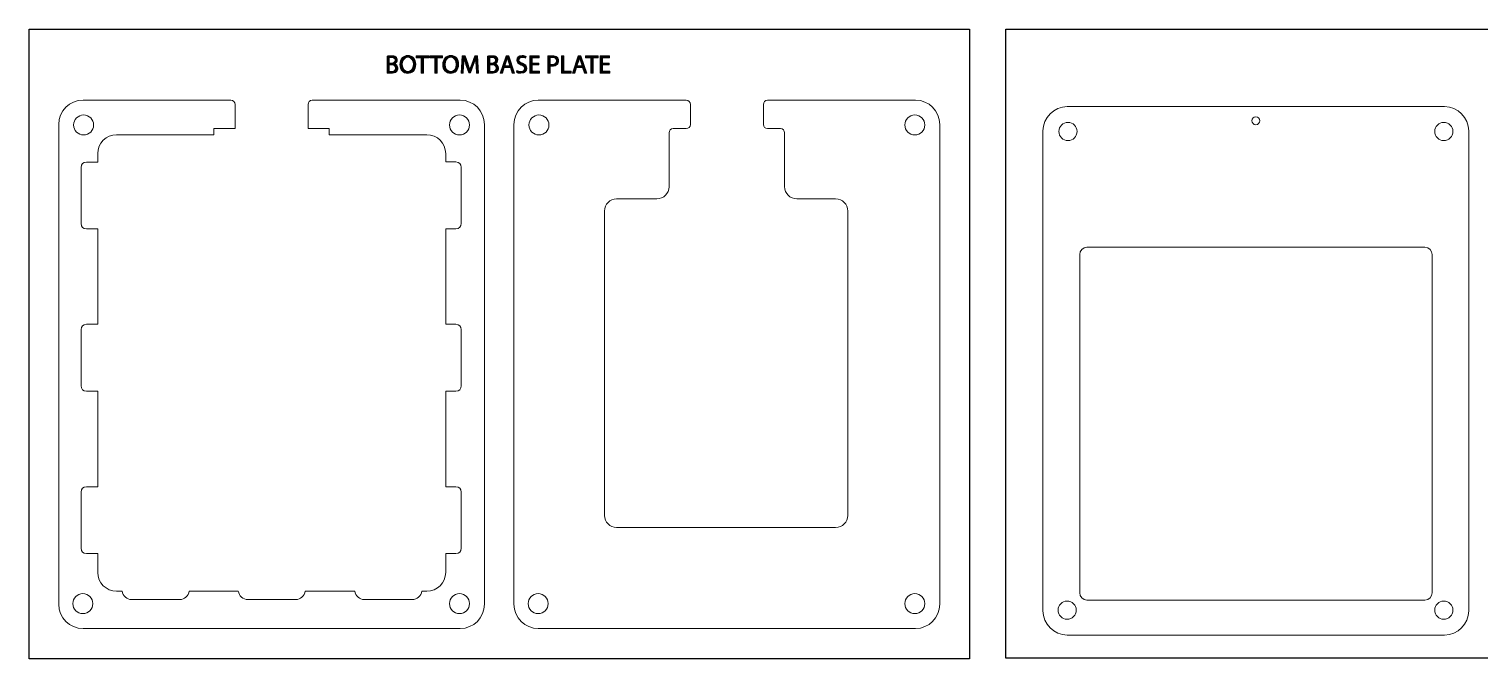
# Model space of a CAD drawing. Header units: millimetres. Extents: x 12 to 403, y 61 to 367.
# Drawn here: x 12.4 to 251.6, y 263.1 to 366.8 of the extents above; entities that cross this region are included whole.
import ezdxf

# ---------------------------------------------------------------- set-up
doc = ezdxf.new("R2010")
doc.units = ezdxf.units.MM
doc.header["$MEASUREMENT"] = 0
doc.layers.add('Multi-Layer', color=7, linetype='Continuous', lineweight=0)
doc.layers.add('TopPasteMaskLayer', color=7, linetype='Continuous', lineweight=0)

# ---------------------------------------------------------------- blocks, each defined once
blk = doc.blocks.new('Block_0')
at = {"layer": 'TopPasteMaskLayer', "true_color": 0x000000, "transparency": 33554687}
h = blk.add_hatch(color=18, dxfattribs=at)
h.dxf.hatch_style = 2
edge = h.paths.add_edge_path()
edge.add_spline(control_points=[(71.81, 359.87), (71.88, 359.86), (71.99, 359.85), (72.12, 359.85), (72.5, 359.85), (72.85, 359.99), (72.85, 360.41), (72.85, 360.8), (72.52, 360.96), (72.11, 360.96), (72.11, 360.96), (71.81, 360.96), (71.81, 360.96), (71.81, 360.96), (71.81, 359.87), (71.81, 359.87)], knot_values=[0, 0, 0, 0, 1, 1, 1, 2, 2, 2, 3, 3, 3, 4, 4, 4, 5, 5, 5, 5], degree=3, periodic=0)
edge = h.paths.add_edge_path()
edge.add_spline(control_points=[(71.81, 361.24), (71.81, 361.24), (72.14, 361.24), (72.14, 361.24), (72.53, 361.24), (72.76, 361.44), (72.76, 361.71), (72.76, 362.05), (72.51, 362.18), (72.14, 362.18), (71.97, 362.18), (71.87, 362.17), (71.81, 362.15), (71.81, 362.15), (71.81, 361.24), (71.81, 361.24)], knot_values=[0, 0, 0, 0, 1, 1, 1, 2, 2, 2, 3, 3, 3, 4, 4, 4, 5, 5, 5, 5], degree=3, periodic=0)
edge = h.paths.add_edge_path()
edge.add_spline(control_points=[(71.44, 362.4), (71.6, 362.44), (71.86, 362.46), (72.11, 362.46), (72.48, 362.46), (72.72, 362.4), (72.9, 362.26), (73.04, 362.15), (73.13, 361.98), (73.13, 361.75), (73.13, 361.48), (72.95, 361.24), (72.65, 361.13), (72.65, 361.13), (72.65, 361.12), (72.65, 361.12), (72.92, 361.05), (73.24, 360.83), (73.24, 360.4), (73.24, 360.16), (73.14, 359.97), (73, 359.83), (72.8, 359.65), (72.48, 359.57), (72.01, 359.57), (71.76, 359.57), (71.56, 359.58), (71.44, 359.6), (71.44, 359.6), (71.44, 362.4), (71.44, 362.4)], knot_values=[0, 0, 0, 0, 1, 1, 1, 2, 2, 2, 3, 3, 3, 4, 4, 4, 5, 5, 5, 6, 6, 6, 7, 7, 7, 8, 8, 8, 9, 9, 9, 10, 10, 10, 10], degree=3, periodic=0)
h = blk.add_hatch(color=18, dxfattribs=at)
h.dxf.hatch_style = 2
edge = h.paths.add_edge_path()
edge.add_spline(control_points=[(73.96, 361), (73.96, 360.39), (74.29, 359.84), (74.87, 359.84), (75.45, 359.84), (75.78, 360.38), (75.78, 361.03), (75.78, 361.6), (75.49, 362.19), (74.87, 362.19), (74.26, 362.19), (73.96, 361.63), (73.96, 361)], knot_values=[0, 0, 0, 0, 1, 1, 1, 2, 2, 2, 3, 3, 3, 4, 4, 4, 4], degree=3, periodic=0)
edge = h.paths.add_edge_path()
edge.add_spline(control_points=[(76.17, 361.05), (76.17, 360.06), (75.58, 359.54), (74.85, 359.54), (74.1, 359.54), (73.57, 360.13), (73.57, 360.99), (73.57, 361.9), (74.13, 362.49), (74.89, 362.49), (75.67, 362.49), (76.17, 361.89), (76.17, 361.05)], knot_values=[0, 0, 0, 0, 1, 1, 1, 2, 2, 2, 3, 3, 3, 4, 4, 4, 4], degree=3, periodic=0)
h = blk.add_hatch(color=18, dxfattribs=at)
h.dxf.hatch_style = 2
edge = h.paths.add_edge_path()
edge.add_spline(control_points=[(77.09, 362.13), (77.09, 362.13), (76.22, 362.13), (76.22, 362.13), (76.22, 362.13), (76.22, 362.44), (76.22, 362.44), (76.22, 362.44), (78.33, 362.44), (78.33, 362.44), (78.33, 362.44), (78.33, 362.13), (78.33, 362.13), (78.33, 362.13), (77.46, 362.13), (77.46, 362.13), (77.46, 362.13), (77.46, 359.59), (77.46, 359.59), (77.46, 359.59), (77.09, 359.59), (77.09, 359.59), (77.09, 359.59), (77.09, 362.13), (77.09, 362.13)], knot_values=[0, 0, 0, 0, 1, 1, 1, 2, 2, 2, 3, 3, 3, 4, 4, 4, 5, 5, 5, 6, 6, 6, 7, 7, 7, 8, 8, 8, 8], degree=3, periodic=0)
h = blk.add_hatch(color=18, dxfattribs=at)
h.dxf.hatch_style = 2
edge = h.paths.add_edge_path()
edge.add_spline(control_points=[(79.35, 362.13), (79.35, 362.13), (78.49, 362.13), (78.49, 362.13), (78.49, 362.13), (78.49, 362.44), (78.49, 362.44), (78.49, 362.44), (80.6, 362.44), (80.6, 362.44), (80.6, 362.44), (80.6, 362.13), (80.6, 362.13), (80.6, 362.13), (79.73, 362.13), (79.73, 362.13), (79.73, 362.13), (79.73, 359.59), (79.73, 359.59), (79.73, 359.59), (79.35, 359.59), (79.35, 359.59), (79.35, 359.59), (79.35, 362.13), (79.35, 362.13)], knot_values=[0, 0, 0, 0, 1, 1, 1, 2, 2, 2, 3, 3, 3, 4, 4, 4, 5, 5, 5, 6, 6, 6, 7, 7, 7, 8, 8, 8, 8], degree=3, periodic=0)
h = blk.add_hatch(color=18, dxfattribs=at)
h.dxf.hatch_style = 2
edge = h.paths.add_edge_path()
edge.add_spline(control_points=[(81.03, 361), (81.03, 360.39), (81.36, 359.84), (81.94, 359.84), (82.52, 359.84), (82.85, 360.38), (82.85, 361.03), (82.85, 361.6), (82.55, 362.19), (81.94, 362.19), (81.33, 362.19), (81.03, 361.63), (81.03, 361)], knot_values=[0, 0, 0, 0, 1, 1, 1, 2, 2, 2, 3, 3, 3, 4, 4, 4, 4], degree=3, periodic=0)
edge = h.paths.add_edge_path()
edge.add_spline(control_points=[(83.24, 361.05), (83.24, 360.06), (82.64, 359.54), (81.91, 359.54), (81.16, 359.54), (80.63, 360.13), (80.63, 360.99), (80.63, 361.9), (81.19, 362.49), (81.96, 362.49), (82.73, 362.49), (83.24, 361.89), (83.24, 361.05)], knot_values=[0, 0, 0, 0, 1, 1, 1, 2, 2, 2, 3, 3, 3, 4, 4, 4, 4], degree=3, periodic=0)
h = blk.add_hatch(color=18, dxfattribs=at)
h.dxf.hatch_style = 2
edge = h.paths.add_edge_path()
edge.add_spline(control_points=[(86.12, 360.84), (86.1, 361.24), (86.07, 361.72), (86.08, 362.07), (86.08, 362.07), (86.07, 362.07), (86.07, 362.07), (85.97, 361.74), (85.85, 361.38), (85.71, 360.99), (85.71, 360.99), (85.2, 359.61), (85.2, 359.61), (85.2, 359.61), (84.92, 359.61), (84.92, 359.61), (84.92, 359.61), (84.46, 360.97), (84.46, 360.97), (84.33, 361.37), (84.21, 361.74), (84.13, 362.07), (84.13, 362.07), (84.12, 362.07), (84.12, 362.07), (84.12, 361.72), (84.09, 361.24), (84.07, 360.81), (84.07, 360.81), (83.99, 359.59), (83.99, 359.59), (83.99, 359.59), (83.64, 359.59), (83.64, 359.59), (83.64, 359.59), (83.84, 362.44), (83.84, 362.44), (83.84, 362.44), (84.31, 362.44), (84.31, 362.44), (84.31, 362.44), (84.8, 361.06), (84.8, 361.06), (84.92, 360.71), (85.01, 360.4), (85.08, 360.1), (85.08, 360.1), (85.1, 360.1), (85.1, 360.1), (85.17, 360.39), (85.27, 360.7), (85.4, 361.06), (85.4, 361.06), (85.91, 362.44), (85.91, 362.44), (85.91, 362.44), (86.38, 362.44), (86.38, 362.44), (86.38, 362.44), (86.55, 359.59), (86.55, 359.59), (86.55, 359.59), (86.19, 359.59), (86.19, 359.59), (86.19, 359.59), (86.12, 360.84), (86.12, 360.84)], knot_values=[0, 0, 0, 0, 1, 1, 1, 2, 2, 2, 3, 3, 3, 4, 4, 4, 5, 5, 5, 6, 6, 6, 7, 7, 7, 8, 8, 8, 9, 9, 9, 10, 10, 10, 11, 11, 11, 12, 12, 12, 13, 13, 13, 14, 14, 14, 15, 15, 15, 16, 16, 16, 17, 17, 17, 18, 18, 18, 19, 19, 19, 20, 20, 20, 21, 21, 21, 22, 22, 22, 22], degree=3, periodic=0)
h = blk.add_hatch(color=18, dxfattribs=at)
h.dxf.hatch_style = 2
edge = h.paths.add_edge_path()
edge.add_spline(control_points=[(88.39, 359.87), (88.46, 359.86), (88.56, 359.85), (88.7, 359.85), (89.08, 359.85), (89.43, 359.99), (89.43, 360.41), (89.43, 360.8), (89.09, 360.96), (88.69, 360.96), (88.69, 360.96), (88.39, 360.96), (88.39, 360.96), (88.39, 360.96), (88.39, 359.87), (88.39, 359.87)], knot_values=[0, 0, 0, 0, 1, 1, 1, 2, 2, 2, 3, 3, 3, 4, 4, 4, 5, 5, 5, 5], degree=3, periodic=0)
edge = h.paths.add_edge_path()
edge.add_spline(control_points=[(88.39, 361.24), (88.39, 361.24), (88.72, 361.24), (88.72, 361.24), (89.11, 361.24), (89.34, 361.44), (89.34, 361.71), (89.34, 362.05), (89.09, 362.18), (88.71, 362.18), (88.54, 362.18), (88.45, 362.17), (88.39, 362.15), (88.39, 362.15), (88.39, 361.24), (88.39, 361.24)], knot_values=[0, 0, 0, 0, 1, 1, 1, 2, 2, 2, 3, 3, 3, 4, 4, 4, 5, 5, 5, 5], degree=3, periodic=0)
edge = h.paths.add_edge_path()
edge.add_spline(control_points=[(88.02, 362.4), (88.18, 362.44), (88.43, 362.46), (88.69, 362.46), (89.06, 362.46), (89.3, 362.4), (89.47, 362.26), (89.62, 362.15), (89.71, 361.98), (89.71, 361.75), (89.71, 361.48), (89.53, 361.24), (89.23, 361.13), (89.23, 361.13), (89.23, 361.12), (89.23, 361.12), (89.5, 361.05), (89.82, 360.83), (89.82, 360.4), (89.82, 360.16), (89.72, 359.97), (89.58, 359.83), (89.38, 359.65), (89.06, 359.57), (88.59, 359.57), (88.34, 359.57), (88.14, 359.58), (88.02, 359.6), (88.02, 359.6), (88.02, 362.4), (88.02, 362.4)], knot_values=[0, 0, 0, 0, 1, 1, 1, 2, 2, 2, 3, 3, 3, 4, 4, 4, 5, 5, 5, 6, 6, 6, 7, 7, 7, 8, 8, 8, 9, 9, 9, 10, 10, 10, 10], degree=3, periodic=0)
h = blk.add_hatch(color=18, dxfattribs=at)
h.dxf.hatch_style = 2
edge = h.paths.add_edge_path()
edge.add_spline(control_points=[(91.71, 360.77), (91.71, 360.77), (91.43, 361.6), (91.43, 361.6), (91.37, 361.78), (91.32, 361.95), (91.28, 362.12), (91.28, 362.12), (91.27, 362.12), (91.27, 362.12), (91.23, 361.95), (91.19, 361.77), (91.13, 361.6), (91.13, 361.6), (90.85, 360.77), (90.85, 360.77), (90.85, 360.77), (91.71, 360.77), (91.71, 360.77)], knot_values=[0, 0, 0, 0, 1, 1, 1, 2, 2, 2, 3, 3, 3, 4, 4, 4, 5, 5, 5, 6, 6, 6, 6], degree=3, periodic=0)
edge = h.paths.add_edge_path()
edge.add_spline(control_points=[(90.77, 360.49), (90.77, 360.49), (90.48, 359.59), (90.48, 359.59), (90.48, 359.59), (90.1, 359.59), (90.1, 359.59), (90.1, 359.59), (91.07, 362.44), (91.07, 362.44), (91.07, 362.44), (91.51, 362.44), (91.51, 362.44), (91.51, 362.44), (92.48, 359.59), (92.48, 359.59), (92.48, 359.59), (92.09, 359.59), (92.09, 359.59), (92.09, 359.59), (91.79, 360.49), (91.79, 360.49), (91.79, 360.49), (90.77, 360.49), (90.77, 360.49)], knot_values=[0, 0, 0, 0, 1, 1, 1, 2, 2, 2, 3, 3, 3, 4, 4, 4, 5, 5, 5, 6, 6, 6, 7, 7, 7, 8, 8, 8, 8], degree=3, periodic=0)
h = blk.add_hatch(color=18, dxfattribs=at)
h.dxf.hatch_style = 2
edge = h.paths.add_edge_path()
edge.add_spline(control_points=[(92.85, 360.04), (93.02, 359.94), (93.26, 359.85), (93.51, 359.85), (93.89, 359.85), (94.11, 360.05), (94.11, 360.34), (94.11, 360.61), (93.96, 360.76), (93.57, 360.91), (93.11, 361.07), (92.82, 361.31), (92.82, 361.71), (92.82, 362.16), (93.19, 362.49), (93.74, 362.49), (94.03, 362.49), (94.25, 362.42), (94.37, 362.35), (94.37, 362.35), (94.27, 362.05), (94.27, 362.05), (94.18, 362.1), (93.99, 362.18), (93.73, 362.18), (93.34, 362.18), (93.19, 361.95), (93.19, 361.76), (93.19, 361.49), (93.37, 361.36), (93.76, 361.21), (94.24, 361.02), (94.49, 360.79), (94.49, 360.37), (94.49, 359.93), (94.16, 359.55), (93.49, 359.55), (93.21, 359.55), (92.91, 359.63), (92.76, 359.73), (92.76, 359.73), (92.85, 360.04), (92.85, 360.04)], knot_values=[0, 0, 0, 0, 1, 1, 1, 2, 2, 2, 3, 3, 3, 4, 4, 4, 5, 5, 5, 6, 6, 6, 7, 7, 7, 8, 8, 8, 9, 9, 9, 10, 10, 10, 11, 11, 11, 12, 12, 12, 13, 13, 13, 14, 14, 14, 14], degree=3, periodic=0)
h = blk.add_hatch(color=18, dxfattribs=at)
h.dxf.hatch_style = 2
edge = h.paths.add_edge_path()
edge.add_spline(control_points=[(96.47, 360.93), (96.47, 360.93), (95.36, 360.93), (95.36, 360.93), (95.36, 360.93), (95.36, 359.9), (95.36, 359.9), (95.36, 359.9), (96.59, 359.9), (96.59, 359.9), (96.59, 359.9), (96.59, 359.59), (96.59, 359.59), (96.59, 359.59), (94.99, 359.59), (94.99, 359.59), (94.99, 359.59), (94.99, 362.44), (94.99, 362.44), (94.99, 362.44), (96.53, 362.44), (96.53, 362.44), (96.53, 362.44), (96.53, 362.13), (96.53, 362.13), (96.53, 362.13), (95.36, 362.13), (95.36, 362.13), (95.36, 362.13), (95.36, 361.23), (95.36, 361.23), (95.36, 361.23), (96.47, 361.23), (96.47, 361.23), (96.47, 361.23), (96.47, 360.93), (96.47, 360.93)], knot_values=[0, 0, 0, 0, 1, 1, 1, 2, 2, 2, 3, 3, 3, 4, 4, 4, 5, 5, 5, 6, 6, 6, 7, 7, 7, 8, 8, 8, 9, 9, 9, 10, 10, 10, 11, 11, 11, 12, 12, 12, 12], degree=3, periodic=0)
h = blk.add_hatch(color=18, dxfattribs=at)
h.dxf.hatch_style = 2
edge = h.paths.add_edge_path()
edge.add_spline(control_points=[(98.34, 361.03), (98.42, 361.01), (98.52, 361), (98.64, 361), (99.09, 361), (99.36, 361.22), (99.36, 361.61), (99.36, 361.99), (99.09, 362.17), (98.69, 362.17), (98.53, 362.17), (98.4, 362.16), (98.34, 362.14), (98.34, 362.14), (98.34, 361.03), (98.34, 361.03)], knot_values=[0, 0, 0, 0, 1, 1, 1, 2, 2, 2, 3, 3, 3, 4, 4, 4, 5, 5, 5, 5], degree=3, periodic=0)
edge = h.paths.add_edge_path()
edge.add_spline(control_points=[(97.97, 362.41), (98.15, 362.44), (98.38, 362.46), (98.68, 362.46), (99.04, 362.46), (99.31, 362.38), (99.48, 362.23), (99.63, 362.09), (99.73, 361.88), (99.73, 361.63), (99.73, 361.37), (99.65, 361.17), (99.51, 361.02), (99.31, 360.81), (99, 360.71), (98.64, 360.71), (98.53, 360.71), (98.42, 360.71), (98.34, 360.73), (98.34, 360.73), (98.34, 359.59), (98.34, 359.59), (98.34, 359.59), (97.97, 359.59), (97.97, 359.59), (97.97, 359.59), (97.97, 362.41), (97.97, 362.41)], knot_values=[0, 0, 0, 0, 1, 1, 1, 2, 2, 2, 3, 3, 3, 4, 4, 4, 5, 5, 5, 6, 6, 6, 7, 7, 7, 8, 8, 8, 9, 9, 9, 9], degree=3, periodic=0)
h = blk.add_hatch(color=18, dxfattribs=at)
h.dxf.hatch_style = 2
edge = h.paths.add_edge_path()
edge.add_spline(control_points=[(100.22, 362.44), (100.22, 362.44), (100.59, 362.44), (100.59, 362.44), (100.59, 362.44), (100.59, 359.9), (100.59, 359.9), (100.59, 359.9), (101.81, 359.9), (101.81, 359.9), (101.81, 359.9), (101.81, 359.59), (101.81, 359.59), (101.81, 359.59), (100.22, 359.59), (100.22, 359.59), (100.22, 359.59), (100.22, 362.44), (100.22, 362.44)], knot_values=[0, 0, 0, 0, 1, 1, 1, 2, 2, 2, 3, 3, 3, 4, 4, 4, 5, 5, 5, 6, 6, 6, 6], degree=3, periodic=0)
h = blk.add_hatch(color=18, dxfattribs=at)
h.dxf.hatch_style = 2
edge = h.paths.add_edge_path()
edge.add_spline(control_points=[(103.62, 360.77), (103.62, 360.77), (103.34, 361.6), (103.34, 361.6), (103.28, 361.78), (103.23, 361.95), (103.19, 362.12), (103.19, 362.12), (103.18, 362.12), (103.18, 362.12), (103.14, 361.95), (103.09, 361.77), (103.04, 361.6), (103.04, 361.6), (102.76, 360.77), (102.76, 360.77), (102.76, 360.77), (103.62, 360.77), (103.62, 360.77)], knot_values=[0, 0, 0, 0, 1, 1, 1, 2, 2, 2, 3, 3, 3, 4, 4, 4, 5, 5, 5, 6, 6, 6, 6], degree=3, periodic=0)
edge = h.paths.add_edge_path()
edge.add_spline(control_points=[(102.68, 360.49), (102.68, 360.49), (102.39, 359.59), (102.39, 359.59), (102.39, 359.59), (102.01, 359.59), (102.01, 359.59), (102.01, 359.59), (102.97, 362.44), (102.97, 362.44), (102.97, 362.44), (103.42, 362.44), (103.42, 362.44), (103.42, 362.44), (104.39, 359.59), (104.39, 359.59), (104.39, 359.59), (104, 359.59), (104, 359.59), (104, 359.59), (103.69, 360.49), (103.69, 360.49), (103.69, 360.49), (102.68, 360.49), (102.68, 360.49)], knot_values=[0, 0, 0, 0, 1, 1, 1, 2, 2, 2, 3, 3, 3, 4, 4, 4, 5, 5, 5, 6, 6, 6, 7, 7, 7, 8, 8, 8, 8], degree=3, periodic=0)
h = blk.add_hatch(color=18, dxfattribs=at)
h.dxf.hatch_style = 2
edge = h.paths.add_edge_path()
edge.add_spline(control_points=[(105.03, 362.13), (105.03, 362.13), (104.16, 362.13), (104.16, 362.13), (104.16, 362.13), (104.16, 362.44), (104.16, 362.44), (104.16, 362.44), (106.27, 362.44), (106.27, 362.44), (106.27, 362.44), (106.27, 362.13), (106.27, 362.13), (106.27, 362.13), (105.4, 362.13), (105.4, 362.13), (105.4, 362.13), (105.4, 359.59), (105.4, 359.59), (105.4, 359.59), (105.03, 359.59), (105.03, 359.59), (105.03, 359.59), (105.03, 362.13), (105.03, 362.13)], knot_values=[0, 0, 0, 0, 1, 1, 1, 2, 2, 2, 3, 3, 3, 4, 4, 4, 5, 5, 5, 6, 6, 6, 7, 7, 7, 8, 8, 8, 8], degree=3, periodic=0)
h = blk.add_hatch(color=18, dxfattribs=at)
h.dxf.hatch_style = 2
edge = h.paths.add_edge_path()
edge.add_spline(control_points=[(108.07, 360.93), (108.07, 360.93), (106.96, 360.93), (106.96, 360.93), (106.96, 360.93), (106.96, 359.9), (106.96, 359.9), (106.96, 359.9), (108.19, 359.9), (108.19, 359.9), (108.19, 359.9), (108.19, 359.59), (108.19, 359.59), (108.19, 359.59), (106.59, 359.59), (106.59, 359.59), (106.59, 359.59), (106.59, 362.44), (106.59, 362.44), (106.59, 362.44), (108.13, 362.44), (108.13, 362.44), (108.13, 362.44), (108.13, 362.13), (108.13, 362.13), (108.13, 362.13), (106.96, 362.13), (106.96, 362.13), (106.96, 362.13), (106.96, 361.23), (106.96, 361.23), (106.96, 361.23), (108.07, 361.23), (108.07, 361.23), (108.07, 361.23), (108.07, 360.93), (108.07, 360.93)], knot_values=[0, 0, 0, 0, 1, 1, 1, 2, 2, 2, 3, 3, 3, 4, 4, 4, 5, 5, 5, 6, 6, 6, 7, 7, 7, 8, 8, 8, 9, 9, 9, 10, 10, 10, 11, 11, 11, 12, 12, 12, 12], degree=3, periodic=0)
at = {"layer": 'TopPasteMaskLayer'}
for points, knots in [([(71.44, 362.4), (71.6, 362.44), (71.86, 362.46), (72.11, 362.46), (72.48, 362.46), (72.72, 362.4), (72.9, 362.26), (73.04, 362.15), (73.13, 361.98), (73.13, 361.75), (73.13, 361.48), (72.95, 361.24), (72.65, 361.13), (72.65, 361.13), (72.65, 361.12), (72.65, 361.12), (72.92, 361.05), (73.24, 360.83), (73.24, 360.4), (73.24, 360.16), (73.14, 359.97), (73, 359.83), (72.8, 359.65), (72.48, 359.57), (72.01, 359.57), (71.76, 359.57), (71.56, 359.58), (71.44, 359.6), (71.44, 359.6), (71.44, 362.4), (71.44, 362.4)], [0, 0, 0, 0, 1, 1, 1, 2, 2, 2, 3, 3, 3, 4, 4, 4, 5, 5, 5, 6, 6, 6, 7, 7, 7, 8, 8, 8, 9, 9, 9, 10, 10, 10, 10]), ([(71.81, 361.24), (71.81, 361.24), (72.14, 361.24), (72.14, 361.24), (72.53, 361.24), (72.76, 361.44), (72.76, 361.71), (72.76, 362.05), (72.51, 362.18), (72.14, 362.18), (71.97, 362.18), (71.87, 362.17), (71.81, 362.15), (71.81, 362.15), (71.81, 361.24), (71.81, 361.24)], [0, 0, 0, 0, 1, 1, 1, 2, 2, 2, 3, 3, 3, 4, 4, 4, 5, 5, 5, 5]), ([(76.17, 361.05), (76.17, 360.06), (75.58, 359.54), (74.85, 359.54), (74.1, 359.54), (73.57, 360.13), (73.57, 360.99), (73.57, 361.9), (74.13, 362.49), (74.89, 362.49), (75.67, 362.49), (76.17, 361.89), (76.17, 361.05)], [0, 0, 0, 0, 1, 1, 1, 2, 2, 2, 3, 3, 3, 4, 4, 4, 4]), ([(73.96, 361), (73.96, 360.39), (74.29, 359.84), (74.87, 359.84), (75.45, 359.84), (75.78, 360.38), (75.78, 361.03), (75.78, 361.6), (75.49, 362.19), (74.87, 362.19), (74.26, 362.19), (73.96, 361.63), (73.96, 361)], [0, 0, 0, 0, 1, 1, 1, 2, 2, 2, 3, 3, 3, 4, 4, 4, 4]), ([(77.09, 362.13), (77.09, 362.13), (76.22, 362.13), (76.22, 362.13), (76.22, 362.13), (76.22, 362.44), (76.22, 362.44), (76.22, 362.44), (78.33, 362.44), (78.33, 362.44), (78.33, 362.44), (78.33, 362.13), (78.33, 362.13), (78.33, 362.13), (77.46, 362.13), (77.46, 362.13), (77.46, 362.13), (77.46, 359.59), (77.46, 359.59), (77.46, 359.59), (77.09, 359.59), (77.09, 359.59), (77.09, 359.59), (77.09, 362.13), (77.09, 362.13)], [0, 0, 0, 0, 1, 1, 1, 2, 2, 2, 3, 3, 3, 4, 4, 4, 5, 5, 5, 6, 6, 6, 7, 7, 7, 8, 8, 8, 8]), ([(79.35, 362.13), (79.35, 362.13), (78.49, 362.13), (78.49, 362.13), (78.49, 362.13), (78.49, 362.44), (78.49, 362.44), (78.49, 362.44), (80.6, 362.44), (80.6, 362.44), (80.6, 362.44), (80.6, 362.13), (80.6, 362.13), (80.6, 362.13), (79.73, 362.13), (79.73, 362.13), (79.73, 362.13), (79.73, 359.59), (79.73, 359.59), (79.73, 359.59), (79.35, 359.59), (79.35, 359.59), (79.35, 359.59), (79.35, 362.13), (79.35, 362.13)], [0, 0, 0, 0, 1, 1, 1, 2, 2, 2, 3, 3, 3, 4, 4, 4, 5, 5, 5, 6, 6, 6, 7, 7, 7, 8, 8, 8, 8]), ([(83.24, 361.05), (83.24, 360.06), (82.64, 359.54), (81.91, 359.54), (81.16, 359.54), (80.63, 360.13), (80.63, 360.99), (80.63, 361.9), (81.19, 362.49), (81.96, 362.49), (82.73, 362.49), (83.24, 361.89), (83.24, 361.05)], [0, 0, 0, 0, 1, 1, 1, 2, 2, 2, 3, 3, 3, 4, 4, 4, 4]), ([(81.03, 361), (81.03, 360.39), (81.36, 359.84), (81.94, 359.84), (82.52, 359.84), (82.85, 360.38), (82.85, 361.03), (82.85, 361.6), (82.55, 362.19), (81.94, 362.19), (81.33, 362.19), (81.03, 361.63), (81.03, 361)], [0, 0, 0, 0, 1, 1, 1, 2, 2, 2, 3, 3, 3, 4, 4, 4, 4]), ([(86.12, 360.84), (86.1, 361.24), (86.07, 361.72), (86.08, 362.07), (86.08, 362.07), (86.07, 362.07), (86.07, 362.07), (85.97, 361.74), (85.85, 361.38), (85.71, 360.99), (85.71, 360.99), (85.2, 359.61), (85.2, 359.61), (85.2, 359.61), (84.92, 359.61), (84.92, 359.61), (84.92, 359.61), (84.46, 360.97), (84.46, 360.97), (84.33, 361.37), (84.21, 361.74), (84.13, 362.07), (84.13, 362.07), (84.12, 362.07), (84.12, 362.07), (84.12, 361.72), (84.09, 361.24), (84.07, 360.81), (84.07, 360.81), (83.99, 359.59), (83.99, 359.59), (83.99, 359.59), (83.64, 359.59), (83.64, 359.59), (83.64, 359.59), (83.84, 362.44), (83.84, 362.44), (83.84, 362.44), (84.31, 362.44), (84.31, 362.44), (84.31, 362.44), (84.8, 361.06), (84.8, 361.06), (84.92, 360.71), (85.01, 360.4), (85.08, 360.1), (85.08, 360.1), (85.1, 360.1), (85.1, 360.1), (85.17, 360.39), (85.27, 360.7), (85.4, 361.06), (85.4, 361.06), (85.91, 362.44), (85.91, 362.44), (85.91, 362.44), (86.38, 362.44), (86.38, 362.44), (86.38, 362.44), (86.55, 359.59), (86.55, 359.59), (86.55, 359.59), (86.19, 359.59), (86.19, 359.59), (86.19, 359.59), (86.12, 360.84), (86.12, 360.84)], [0, 0, 0, 0, 1, 1, 1, 2, 2, 2, 3, 3, 3, 4, 4, 4, 5, 5, 5, 6, 6, 6, 7, 7, 7, 8, 8, 8, 9, 9, 9, 10, 10, 10, 11, 11, 11, 12, 12, 12, 13, 13, 13, 14, 14, 14, 15, 15, 15, 16, 16, 16, 17, 17, 17, 18, 18, 18, 19, 19, 19, 20, 20, 20, 21, 21, 21, 22, 22, 22, 22]), ([(88.02, 362.4), (88.18, 362.44), (88.43, 362.46), (88.69, 362.46), (89.06, 362.46), (89.3, 362.4), (89.47, 362.26), (89.62, 362.15), (89.71, 361.98), (89.71, 361.75), (89.71, 361.48), (89.53, 361.24), (89.23, 361.13), (89.23, 361.13), (89.23, 361.12), (89.23, 361.12), (89.5, 361.05), (89.82, 360.83), (89.82, 360.4), (89.82, 360.16), (89.72, 359.97), (89.58, 359.83), (89.38, 359.65), (89.06, 359.57), (88.59, 359.57), (88.34, 359.57), (88.14, 359.58), (88.02, 359.6), (88.02, 359.6), (88.02, 362.4), (88.02, 362.4)], [0, 0, 0, 0, 1, 1, 1, 2, 2, 2, 3, 3, 3, 4, 4, 4, 5, 5, 5, 6, 6, 6, 7, 7, 7, 8, 8, 8, 9, 9, 9, 10, 10, 10, 10]), ([(88.39, 361.24), (88.39, 361.24), (88.72, 361.24), (88.72, 361.24), (89.11, 361.24), (89.34, 361.44), (89.34, 361.71), (89.34, 362.05), (89.09, 362.18), (88.71, 362.18), (88.54, 362.18), (88.45, 362.17), (88.39, 362.15), (88.39, 362.15), (88.39, 361.24), (88.39, 361.24)], [0, 0, 0, 0, 1, 1, 1, 2, 2, 2, 3, 3, 3, 4, 4, 4, 5, 5, 5, 5]), ([(90.77, 360.49), (90.77, 360.49), (90.48, 359.59), (90.48, 359.59), (90.48, 359.59), (90.1, 359.59), (90.1, 359.59), (90.1, 359.59), (91.07, 362.44), (91.07, 362.44), (91.07, 362.44), (91.51, 362.44), (91.51, 362.44), (91.51, 362.44), (92.48, 359.59), (92.48, 359.59), (92.48, 359.59), (92.09, 359.59), (92.09, 359.59), (92.09, 359.59), (91.79, 360.49), (91.79, 360.49), (91.79, 360.49), (90.77, 360.49), (90.77, 360.49)], [0, 0, 0, 0, 1, 1, 1, 2, 2, 2, 3, 3, 3, 4, 4, 4, 5, 5, 5, 6, 6, 6, 7, 7, 7, 8, 8, 8, 8]), ([(91.71, 360.77), (91.71, 360.77), (91.43, 361.6), (91.43, 361.6), (91.37, 361.78), (91.32, 361.95), (91.28, 362.12), (91.28, 362.12), (91.27, 362.12), (91.27, 362.12), (91.23, 361.95), (91.19, 361.77), (91.13, 361.6), (91.13, 361.6), (90.85, 360.77), (90.85, 360.77), (90.85, 360.77), (91.71, 360.77), (91.71, 360.77)], [0, 0, 0, 0, 1, 1, 1, 2, 2, 2, 3, 3, 3, 4, 4, 4, 5, 5, 5, 6, 6, 6, 6]), ([(92.85, 360.04), (93.02, 359.94), (93.26, 359.85), (93.51, 359.85), (93.89, 359.85), (94.11, 360.05), (94.11, 360.34), (94.11, 360.61), (93.96, 360.76), (93.57, 360.91), (93.11, 361.07), (92.82, 361.31), (92.82, 361.71), (92.82, 362.16), (93.19, 362.49), (93.74, 362.49), (94.03, 362.49), (94.25, 362.42), (94.37, 362.35), (94.37, 362.35), (94.27, 362.05), (94.27, 362.05), (94.18, 362.1), (93.99, 362.18), (93.73, 362.18), (93.34, 362.18), (93.19, 361.95), (93.19, 361.76), (93.19, 361.49), (93.37, 361.36), (93.76, 361.21), (94.24, 361.02), (94.49, 360.79), (94.49, 360.37), (94.49, 359.93), (94.16, 359.55), (93.49, 359.55), (93.21, 359.55), (92.91, 359.63), (92.76, 359.73), (92.76, 359.73), (92.85, 360.04), (92.85, 360.04)], [0, 0, 0, 0, 1, 1, 1, 2, 2, 2, 3, 3, 3, 4, 4, 4, 5, 5, 5, 6, 6, 6, 7, 7, 7, 8, 8, 8, 9, 9, 9, 10, 10, 10, 11, 11, 11, 12, 12, 12, 13, 13, 13, 14, 14, 14, 14]), ([(96.47, 360.93), (96.47, 360.93), (95.36, 360.93), (95.36, 360.93), (95.36, 360.93), (95.36, 359.9), (95.36, 359.9), (95.36, 359.9), (96.59, 359.9), (96.59, 359.9), (96.59, 359.9), (96.59, 359.59), (96.59, 359.59), (96.59, 359.59), (94.99, 359.59), (94.99, 359.59), (94.99, 359.59), (94.99, 362.44), (94.99, 362.44), (94.99, 362.44), (96.53, 362.44), (96.53, 362.44), (96.53, 362.44), (96.53, 362.13), (96.53, 362.13), (96.53, 362.13), (95.36, 362.13), (95.36, 362.13), (95.36, 362.13), (95.36, 361.23), (95.36, 361.23), (95.36, 361.23), (96.47, 361.23), (96.47, 361.23), (96.47, 361.23), (96.47, 360.93), (96.47, 360.93)], [0, 0, 0, 0, 1, 1, 1, 2, 2, 2, 3, 3, 3, 4, 4, 4, 5, 5, 5, 6, 6, 6, 7, 7, 7, 8, 8, 8, 9, 9, 9, 10, 10, 10, 11, 11, 11, 12, 12, 12, 12]), ([(97.97, 362.41), (98.15, 362.44), (98.38, 362.46), (98.68, 362.46), (99.04, 362.46), (99.31, 362.38), (99.48, 362.23), (99.63, 362.09), (99.73, 361.88), (99.73, 361.63), (99.73, 361.37), (99.65, 361.17), (99.51, 361.02), (99.31, 360.81), (99, 360.71), (98.64, 360.71), (98.53, 360.71), (98.42, 360.71), (98.34, 360.73), (98.34, 360.73), (98.34, 359.59), (98.34, 359.59), (98.34, 359.59), (97.97, 359.59), (97.97, 359.59), (97.97, 359.59), (97.97, 362.41), (97.97, 362.41)], [0, 0, 0, 0, 1, 1, 1, 2, 2, 2, 3, 3, 3, 4, 4, 4, 5, 5, 5, 6, 6, 6, 7, 7, 7, 8, 8, 8, 9, 9, 9, 9]), ([(98.34, 361.03), (98.42, 361.01), (98.52, 361), (98.64, 361), (99.09, 361), (99.36, 361.22), (99.36, 361.61), (99.36, 361.99), (99.09, 362.17), (98.69, 362.17), (98.53, 362.17), (98.4, 362.16), (98.34, 362.14), (98.34, 362.14), (98.34, 361.03), (98.34, 361.03)], [0, 0, 0, 0, 1, 1, 1, 2, 2, 2, 3, 3, 3, 4, 4, 4, 5, 5, 5, 5]), ([(100.22, 362.44), (100.22, 362.44), (100.59, 362.44), (100.59, 362.44), (100.59, 362.44), (100.59, 359.9), (100.59, 359.9), (100.59, 359.9), (101.81, 359.9), (101.81, 359.9), (101.81, 359.9), (101.81, 359.59), (101.81, 359.59), (101.81, 359.59), (100.22, 359.59), (100.22, 359.59), (100.22, 359.59), (100.22, 362.44), (100.22, 362.44)], [0, 0, 0, 0, 1, 1, 1, 2, 2, 2, 3, 3, 3, 4, 4, 4, 5, 5, 5, 6, 6, 6, 6]), ([(102.68, 360.49), (102.68, 360.49), (102.39, 359.59), (102.39, 359.59), (102.39, 359.59), (102.01, 359.59), (102.01, 359.59), (102.01, 359.59), (102.97, 362.44), (102.97, 362.44), (102.97, 362.44), (103.42, 362.44), (103.42, 362.44), (103.42, 362.44), (104.39, 359.59), (104.39, 359.59), (104.39, 359.59), (104, 359.59), (104, 359.59), (104, 359.59), (103.69, 360.49), (103.69, 360.49), (103.69, 360.49), (102.68, 360.49), (102.68, 360.49)], [0, 0, 0, 0, 1, 1, 1, 2, 2, 2, 3, 3, 3, 4, 4, 4, 5, 5, 5, 6, 6, 6, 7, 7, 7, 8, 8, 8, 8]), ([(103.62, 360.77), (103.62, 360.77), (103.34, 361.6), (103.34, 361.6), (103.28, 361.78), (103.23, 361.95), (103.19, 362.12), (103.19, 362.12), (103.18, 362.12), (103.18, 362.12), (103.14, 361.95), (103.09, 361.77), (103.04, 361.6), (103.04, 361.6), (102.76, 360.77), (102.76, 360.77), (102.76, 360.77), (103.62, 360.77), (103.62, 360.77)], [0, 0, 0, 0, 1, 1, 1, 2, 2, 2, 3, 3, 3, 4, 4, 4, 5, 5, 5, 6, 6, 6, 6]), ([(105.03, 362.13), (105.03, 362.13), (104.16, 362.13), (104.16, 362.13), (104.16, 362.13), (104.16, 362.44), (104.16, 362.44), (104.16, 362.44), (106.27, 362.44), (106.27, 362.44), (106.27, 362.44), (106.27, 362.13), (106.27, 362.13), (106.27, 362.13), (105.4, 362.13), (105.4, 362.13), (105.4, 362.13), (105.4, 359.59), (105.4, 359.59), (105.4, 359.59), (105.03, 359.59), (105.03, 359.59), (105.03, 359.59), (105.03, 362.13), (105.03, 362.13)], [0, 0, 0, 0, 1, 1, 1, 2, 2, 2, 3, 3, 3, 4, 4, 4, 5, 5, 5, 6, 6, 6, 7, 7, 7, 8, 8, 8, 8]), ([(108.07, 360.93), (108.07, 360.93), (106.96, 360.93), (106.96, 360.93), (106.96, 360.93), (106.96, 359.9), (106.96, 359.9), (106.96, 359.9), (108.19, 359.9), (108.19, 359.9), (108.19, 359.9), (108.19, 359.59), (108.19, 359.59), (108.19, 359.59), (106.59, 359.59), (106.59, 359.59), (106.59, 359.59), (106.59, 362.44), (106.59, 362.44), (106.59, 362.44), (108.13, 362.44), (108.13, 362.44), (108.13, 362.44), (108.13, 362.13), (108.13, 362.13), (108.13, 362.13), (106.96, 362.13), (106.96, 362.13), (106.96, 362.13), (106.96, 361.23), (106.96, 361.23), (106.96, 361.23), (108.07, 361.23), (108.07, 361.23), (108.07, 361.23), (108.07, 360.93), (108.07, 360.93)], [0, 0, 0, 0, 1, 1, 1, 2, 2, 2, 3, 3, 3, 4, 4, 4, 5, 5, 5, 6, 6, 6, 7, 7, 7, 8, 8, 8, 9, 9, 9, 10, 10, 10, 11, 11, 11, 12, 12, 12, 12]), ([(71.81, 359.87), (71.88, 359.86), (71.99, 359.85), (72.12, 359.85), (72.5, 359.85), (72.85, 359.99), (72.85, 360.41), (72.85, 360.8), (72.52, 360.96), (72.11, 360.96), (72.11, 360.96), (71.81, 360.96), (71.81, 360.96), (71.81, 360.96), (71.81, 359.87), (71.81, 359.87)], [0, 0, 0, 0, 1, 1, 1, 2, 2, 2, 3, 3, 3, 4, 4, 4, 5, 5, 5, 5]), ([(88.39, 359.87), (88.46, 359.86), (88.56, 359.85), (88.7, 359.85), (89.08, 359.85), (89.43, 359.99), (89.43, 360.41), (89.43, 360.8), (89.09, 360.96), (88.69, 360.96), (88.69, 360.96), (88.39, 360.96), (88.39, 360.96), (88.39, 360.96), (88.39, 359.87), (88.39, 359.87)], [0, 0, 0, 0, 1, 1, 1, 2, 2, 2, 3, 3, 3, 4, 4, 4, 5, 5, 5, 5])]:
    blk.add_open_spline(points, degree=3, knots=knots, dxfattribs=at)

msp = doc.modelspace()

# ---------------------------------------------------------------- linework, layer by layer
at = {"layer": 'Multi-Layer', "color": 250, "lineweight": 9, "true_color": 0x1d1d1b}
for centre in [(21.42, 351.04), (83.39, 351.04), (21.29, 272.18), (83.39, 272.18)]:
    msp.add_circle(centre, 1.65, dxfattribs=at)
msp.add_open_spline([(81.11, 344.95), (81.11, 344.95), (81.11, 346.34), (81.11, 346.34), (81.11, 348.04), (79.71, 349.44), (78.01, 349.44), (78.01, 349.44), (61.93, 349.44), (61.93, 349.44), (61.93, 349.44), (61.93, 349.44), (61.93, 349.44), (61.93, 349.44), (61.93, 350.44), (61.93, 350.44), (61.93, 350.44), (58.42, 350.44), (58.42, 350.44), (58.42, 350.44), (58.42, 354.43), (58.42, 354.43), (58.42, 354.81), (58.74, 355.13), (59.12, 355.13), (59.12, 355.13), (83.49, 355.13), (83.49, 355.13), (83.49, 355.13), (83.49, 355.13), (83.49, 355.13), (83.49, 355.13), (83.49, 355.13), (83.49, 355.13), (85.71, 355.13), (87.51, 353.33), (87.51, 351.12), (87.51, 351.12), (87.51, 272.09), (87.51, 272.09), (87.51, 272.09), (87.51, 272.09), (87.51, 272.09), (87.51, 269.88), (85.71, 268.08), (83.49, 268.08), (83.49, 268.08), (83.49, 268.08), (83.49, 268.08), (83.49, 268.08), (21.32, 268.08), (21.32, 268.08), (21.32, 268.08), (21.32, 268.08), (21.32, 268.08), (21.32, 268.08), (21.32, 268.08), (21.32, 268.08), (19.1, 268.08), (17.31, 269.88), (17.31, 272.09), (17.31, 272.09), (17.31, 351.12), (17.31, 351.12), (17.31, 353.33), (19.1, 355.13), (21.32, 355.13), (21.32, 355.13), (21.32, 355.13), (21.32, 355.13), (21.32, 355.13), (45.69, 355.13), (45.69, 355.13), (46.07, 355.13), (46.39, 354.81), (46.39, 354.43), (46.39, 354.43), (46.39, 350.44), (46.39, 350.44), (46.39, 350.44), (42.88, 350.44), (42.88, 350.44), (42.88, 350.44), (42.88, 350.44), (42.88, 350.44), (42.88, 350.44), (42.88, 349.44), (42.88, 349.44), (42.88, 349.44), (42.88, 349.44), (42.88, 349.44), (42.88, 349.44), (26.85, 349.44), (26.85, 349.44), (25.15, 349.44), (23.75, 348.04), (23.75, 346.34), (23.75, 346.34), (23.75, 344.94), (23.75, 344.94), (23.75, 344.94), (21.88, 344.94), (21.88, 344.94), (21.39, 344.94), (20.99, 344.54), (20.99, 344.06), (20.99, 344.06), (20.99, 334.79), (20.99, 334.79), (20.99, 334.3), (21.39, 333.91), (21.88, 333.91), (21.88, 333.91), (23.75, 333.91), (23.75, 333.91), (23.75, 333.91), (23.75, 318.2), (23.75, 318.2), (23.75, 318.2), (21.88, 318.2), (21.88, 318.2), (21.39, 318.2), (20.99, 317.8), (20.99, 317.32), (20.99, 317.32), (20.99, 308.05), (20.99, 308.05), (20.99, 307.57), (21.39, 307.17), (21.88, 307.17), (21.88, 307.17), (23.75, 307.17), (23.75, 307.17), (23.75, 307.17), (23.75, 307.17), (23.75, 307.17), (23.75, 307.17), (23.75, 291.45), (23.75, 291.45), (23.75, 291.45), (21.88, 291.45), (21.88, 291.45), (21.39, 291.45), (20.99, 291.06), (20.99, 290.57), (20.99, 290.57), (20.99, 281.3), (20.99, 281.3), (20.99, 280.82), (21.39, 280.42), (21.88, 280.42), (21.88, 280.42), (23.75, 280.42), (23.75, 280.42), (23.75, 280.42), (23.75, 280.42), (23.75, 280.42), (23.75, 280.42), (23.75, 277.33), (23.75, 277.33), (23.75, 275.63), (25.15, 274.23), (26.85, 274.23), (26.85, 274.23), (27.79, 274.23), (27.79, 274.23), (27.79, 274.23), (27.79, 274.23), (27.79, 274.23), (27.89, 273.45), (28.56, 272.84), (29.36, 272.84), (29.36, 272.84), (37.24, 272.84), (37.24, 272.84), (38.04, 272.84), (38.71, 273.45), (38.8, 274.23), (38.8, 274.23), (38.8, 274.23), (38.8, 274.23), (38.8, 274.23), (46.92, 274.23), (46.92, 274.23), (46.92, 274.23), (46.92, 274.23), (46.92, 274.23), (47.02, 273.45), (47.69, 272.84), (48.49, 272.84), (48.49, 272.84), (56.37, 272.84), (56.37, 272.84), (57.17, 272.84), (57.84, 273.45), (57.93, 274.23), (57.93, 274.23), (57.93, 274.23), (57.93, 274.23), (57.93, 274.23), (66.15, 274.23), (66.15, 274.23), (66.15, 274.23), (66.15, 274.23), (66.15, 274.23), (66.24, 273.45), (66.91, 272.84), (67.71, 272.84), (67.71, 272.84), (75.59, 272.84), (75.59, 272.84), (76.4, 272.84), (77.07, 273.45), (77.16, 274.23), (77.16, 274.23), (77.16, 274.23), (77.16, 274.23), (77.16, 274.23), (78.01, 274.23), (78.01, 274.23), (79.71, 274.23), (81.11, 275.63), (81.11, 277.33), (81.11, 277.33), (81.11, 280.42), (81.11, 280.42), (81.11, 280.42), (81.11, 280.42), (81.11, 280.42), (81.11, 280.42), (82.81, 280.42), (82.81, 280.42), (83.29, 280.42), (83.69, 280.81), (83.69, 281.3), (83.69, 281.3), (83.69, 290.57), (83.69, 290.57), (83.69, 291.05), (83.29, 291.45), (82.81, 291.45), (82.81, 291.45), (81.11, 291.45), (81.11, 291.45), (81.11, 291.45), (81.11, 307.17), (81.11, 307.17), (81.11, 307.17), (82.81, 307.17), (82.81, 307.17), (83.29, 307.17), (83.69, 307.57), (83.69, 308.05), (83.69, 308.05), (83.69, 317.32), (83.69, 317.32), (83.69, 317.81), (83.29, 318.2), (82.81, 318.2), (82.81, 318.2), (81.11, 318.2), (81.11, 318.2), (81.11, 318.2), (81.11, 333.92), (81.11, 333.92), (81.11, 333.92), (81.11, 333.92), (81.11, 333.92), (81.11, 333.92), (82.81, 333.92), (82.81, 333.92), (83.29, 333.92), (83.69, 334.32), (83.69, 334.8), (83.69, 334.8), (83.69, 344.07), (83.69, 344.07), (83.69, 344.56), (83.29, 344.95), (82.81, 344.95), (82.81, 344.95), (81.11, 344.95), (81.11, 344.95)], degree=3, knots=[0, 0, 0, 0, 1, 1, 1, 2, 2, 2, 3, 3, 3, 4, 4, 4, 5, 5, 5, 6, 6, 6, 7, 7, 7, 8, 8, 8, 9, 9, 9, 10, 10, 10, 11, 11, 11, 12, 12, 12, 13, 13, 13, 14, 14, 14, 15, 15, 15, 16, 16, 16, 17, 17, 17, 18, 18, 18, 19, 19, 19, 20, 20, 20, 21, 21, 21, 22, 22, 22, 23, 23, 23, 24, 24, 24, 25, 25, 25, 26, 26, 26, 27, 27, 27, 28, 28, 28, 29, 29, 29, 30, 30, 30, 31, 31, 31, 32, 32, 32, 33, 33, 33, 34, 34, 34, 35, 35, 35, 36, 36, 36, 37, 37, 37, 38, 38, 38, 39, 39, 39, 40, 40, 40, 41, 41, 41, 42, 42, 42, 43, 43, 43, 44, 44, 44, 45, 45, 45, 46, 46, 46, 47, 47, 47, 48, 48, 48, 49, 49, 49, 50, 50, 50, 51, 51, 51, 52, 52, 52, 53, 53, 53, 54, 54, 54, 55, 55, 55, 56, 56, 56, 57, 57, 57, 58, 58, 58, 59, 59, 59, 60, 60, 60, 61, 61, 61, 62, 62, 62, 63, 63, 63, 64, 64, 64, 65, 65, 65, 66, 66, 66, 67, 67, 67, 68, 68, 68, 69, 69, 69, 70, 70, 70, 71, 71, 71, 72, 72, 72, 73, 73, 73, 74, 74, 74, 75, 75, 75, 76, 76, 76, 77, 77, 77, 78, 78, 78, 79, 79, 79, 80, 80, 80, 81, 81, 81, 82, 82, 82, 83, 83, 83, 84, 84, 84, 85, 85, 85, 86, 86, 86, 87, 87, 87, 88, 88, 88, 89, 89, 89, 90, 90, 90, 91, 91, 91, 92, 92, 92, 93, 93, 93, 94, 94, 94, 94], dxfattribs=at)
at = {"layer": 'TopPasteMaskLayer', "color": 250, "lineweight": 25, "true_color": 0x1d1d1b}
for points in [[(167.46, 263.07), (12.42, 263.07), (12.42, 366.85), (167.46, 366.85)], [(403.29, 263.2), (173.44, 263.2), (173.44, 366.81), (403.29, 366.81)]]:
    msp.add_lwpolyline(points, close=True, dxfattribs=at)
at = {"layer": 'TopPasteMaskLayer', "color": 250, "lineweight": 9, "true_color": 0x1d1d1b}
for centre, radius in [((96.49, 351.04), 1.65), ((158.46, 351.04), 1.65), ((214.68, 351.74), 0.65), ((183.7, 349.97), 1.5), ((245.67, 349.97), 1.5), ((96.36, 272.18), 1.65), ((158.46, 272.18), 1.65), ((183.57, 271.11), 1.5), ((245.67, 271.11), 1.5)]:
    msp.add_circle(centre, radius, dxfattribs=at)
for points, knots in [([(134.19, 350.44), (134.19, 350.44), (136.29, 350.44), (136.29, 350.44), (136.68, 350.44), (136.99, 350.12), (136.99, 349.74), (136.99, 349.74), (136.99, 340.88), (136.99, 340.88), (136.99, 339.77), (137.89, 338.87), (139, 338.87), (139, 338.87), (141.08, 338.87), (141.08, 338.87), (141.08, 338.87), (145.4, 338.87), (145.4, 338.87), (146.51, 338.87), (147.4, 337.97), (147.4, 336.86), (147.4, 336.86), (147.4, 286.72), (147.4, 286.72), (147.4, 285.61), (146.51, 284.72), (145.4, 284.72), (145.4, 284.72), (109.3, 284.72), (109.3, 284.72), (108.19, 284.72), (107.29, 285.61), (107.29, 286.72), (107.29, 286.72), (107.29, 336.86), (107.29, 336.86), (107.29, 337.97), (108.19, 338.87), (109.3, 338.87), (109.3, 338.87), (113.35, 338.87), (113.35, 338.87), (113.35, 338.87), (115.93, 338.87), (115.93, 338.87), (117.04, 338.87), (117.94, 339.77), (117.94, 340.87), (117.94, 340.87), (117.94, 349.74), (117.94, 349.74), (117.94, 350.12), (118.25, 350.44), (118.64, 350.44), (118.64, 350.44), (120.75, 350.44), (120.75, 350.44), (121.14, 350.44), (121.46, 350.75), (121.46, 351.14), (121.46, 351.14), (121.46, 354.43), (121.46, 354.43), (121.46, 354.81), (121.14, 355.13), (120.75, 355.13), (120.75, 355.13), (96.38, 355.13), (96.38, 355.13), (96.38, 355.13), (96.38, 355.13), (96.38, 355.13), (94.17, 355.13), (92.37, 353.33), (92.37, 351.12), (92.37, 351.12), (92.37, 272.09), (92.37, 272.09), (92.37, 269.88), (94.17, 268.08), (96.38, 268.08), (96.38, 268.08), (96.38, 268.08), (96.38, 268.08), (96.38, 268.08), (96.38, 268.08), (96.38, 268.08), (96.38, 268.08), (158.56, 268.08), (158.56, 268.08), (158.56, 268.08), (158.56, 268.08), (158.56, 268.08), (160.78, 268.08), (162.57, 269.88), (162.57, 272.09), (162.57, 272.09), (162.57, 272.09), (162.57, 272.09), (162.57, 272.09), (162.57, 351.12), (162.57, 351.12), (162.57, 353.33), (160.78, 355.13), (158.56, 355.13), (158.56, 355.13), (158.56, 355.13), (158.56, 355.13), (158.56, 355.13), (158.56, 355.13), (158.56, 355.13), (158.56, 355.13), (134.19, 355.13), (134.19, 355.13), (133.8, 355.13), (133.49, 354.81), (133.49, 354.43), (133.49, 354.43), (133.49, 351.14), (133.49, 351.14), (133.49, 350.75), (133.8, 350.44), (134.19, 350.44)], [0, 0, 0, 0, 1, 1, 1, 2, 2, 2, 3, 3, 3, 4, 4, 4, 5, 5, 5, 6, 6, 6, 7, 7, 7, 8, 8, 8, 9, 9, 9, 10, 10, 10, 11, 11, 11, 12, 12, 12, 13, 13, 13, 14, 14, 14, 15, 15, 15, 16, 16, 16, 17, 17, 17, 18, 18, 18, 19, 19, 19, 20, 20, 20, 21, 21, 21, 22, 22, 22, 23, 23, 23, 24, 24, 24, 25, 25, 25, 26, 26, 26, 27, 27, 27, 28, 28, 28, 29, 29, 29, 30, 30, 30, 31, 31, 31, 32, 32, 32, 33, 33, 33, 34, 34, 34, 35, 35, 35, 36, 36, 36, 37, 37, 37, 38, 38, 38, 39, 39, 39, 40, 40, 40, 41, 41, 41, 41]), ([(179.58, 271.02), (179.58, 268.81), (181.38, 267.01), (183.6, 267.01), (183.6, 267.01), (183.6, 267.01), (183.6, 267.01), (183.6, 267.01), (183.6, 267.01), (183.6, 267.01), (183.6, 267.01), (245.77, 267.01), (245.77, 267.01), (245.77, 267.01), (245.77, 267.01), (245.77, 267.01), (247.99, 267.01), (249.78, 268.81), (249.78, 271.02), (249.78, 271.02), (249.78, 271.02), (249.78, 271.02), (249.78, 271.02), (249.78, 350.05), (249.78, 350.05), (249.78, 352.26), (247.99, 354.06), (245.77, 354.06), (245.77, 354.06), (245.77, 354.06), (245.77, 354.06), (245.77, 354.06), (245.77, 354.06), (245.77, 354.06), (245.77, 354.06), (183.6, 354.06), (183.6, 354.06), (183.6, 354.06), (183.6, 354.06), (183.6, 354.06), (181.38, 354.06), (179.58, 352.26), (179.58, 350.05), (179.58, 350.05), (179.58, 271.02), (179.58, 271.02)], [0, 0, 0, 0, 1, 1, 1, 2, 2, 2, 3, 3, 3, 4, 4, 4, 5, 5, 5, 6, 6, 6, 7, 7, 7, 8, 8, 8, 9, 9, 9, 10, 10, 10, 11, 11, 11, 12, 12, 12, 13, 13, 13, 14, 14, 14, 15, 15, 15, 15]), ([(242.55, 272.78), (242.55, 272.78), (186.84, 272.78), (186.84, 272.78), (186.18, 272.78), (185.64, 273.32), (185.64, 273.98), (185.64, 273.98), (185.64, 329.69), (185.64, 329.69), (185.64, 330.35), (186.18, 330.89), (186.84, 330.89), (186.84, 330.89), (242.55, 330.89), (242.55, 330.89), (243.21, 330.89), (243.75, 330.35), (243.75, 329.69), (243.75, 329.69), (243.75, 273.98), (243.75, 273.98), (243.75, 273.32), (243.21, 272.78), (242.55, 272.78)], [0, 0, 0, 0, 1, 1, 1, 2, 2, 2, 3, 3, 3, 4, 4, 4, 5, 5, 5, 6, 6, 6, 7, 7, 7, 8, 8, 8, 8])]:
    msp.add_open_spline(points, degree=3, knots=knots, dxfattribs=at)

# ---------------------------------------------------------------- block references
at = {"layer": 'TopPasteMaskLayer'}
msp.add_blockref('Block_0', (0, 0), dxfattribs=at)

doc.saveas('drawing.dxf')
